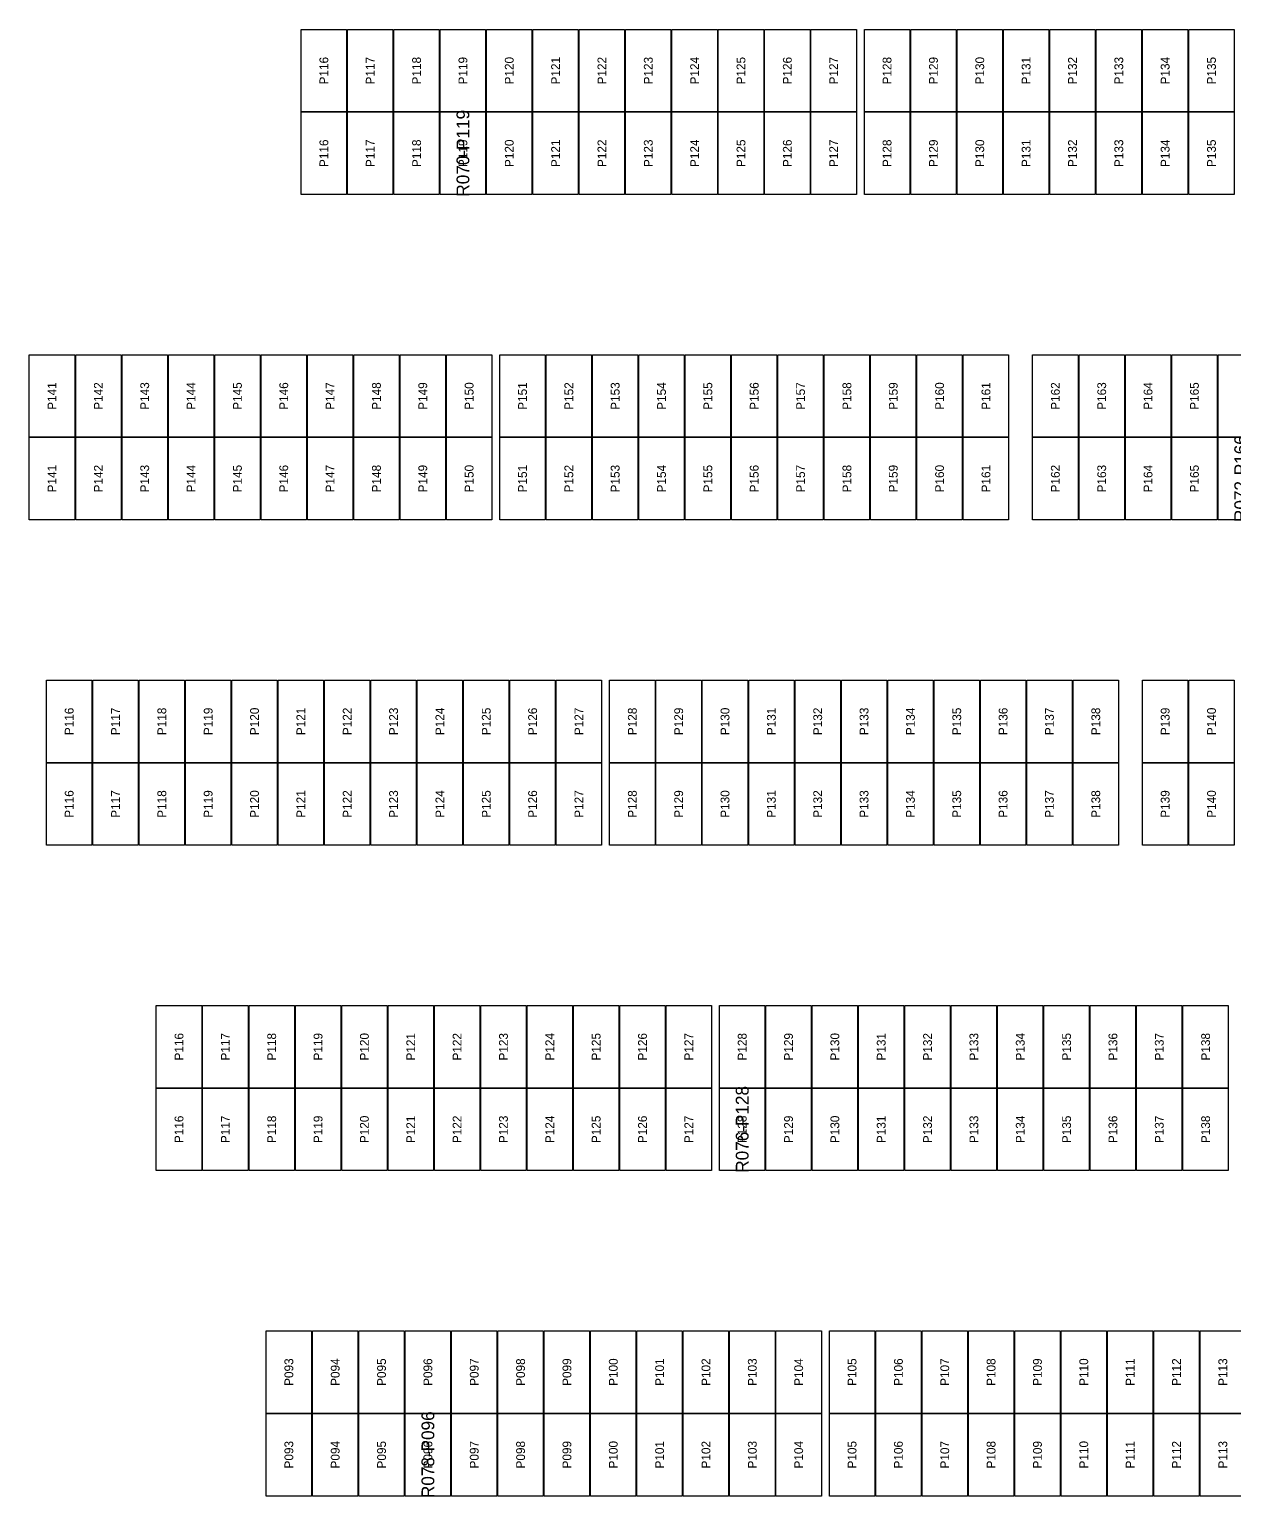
# Model space of a CAD drawing. Extents: x 296295 to 296770, y 651564 to 652121.
# Drawn here: x 296699.73 to 296729.85, y 651807.88 to 651844.53 of the extents above; entities that cross this region are included whole.
import ezdxf
from ezdxf.enums import TextEntityAlignment as Align

# ---------------------------------------------------------------- set-up
doc = ezdxf.new("R2010")
doc.units = 0

msp = doc.modelspace()

# ---------------------------------------------------------------- linework, layer by layer
at = {"layer": 'DEFECTIVE_PANELS'}
for points in [[(296709.999, 651842.464), (296711.133, 651842.464), (296711.133, 651840.401), (296709.999, 651840.401)], [(296729.434, 651834.338), (296730.568, 651834.338), (296730.568, 651832.275), (296729.434, 651832.275)], [(296716.977, 651818.086), (296718.111, 651818.086), (296718.111, 651816.023), (296716.977, 651816.023)], [(296709.124, 651809.96), (296710.258, 651809.96), (296710.258, 651807.897), (296709.124, 651807.897)]]:
    msp.add_lwpolyline(points, close=True, dxfattribs=at)
at = {"layer": 'PANELS_MASTER'}
for points in [[(296706.525, 651844.527), (296707.659, 651844.527), (296707.659, 651842.464), (296706.525, 651842.464)], [(296707.683, 651844.527), (296708.817, 651844.527), (296708.817, 651842.464), (296707.683, 651842.464)], [(296708.841, 651844.527), (296709.975, 651844.527), (296709.975, 651842.464), (296708.841, 651842.464)], [(296709.999, 651844.527), (296711.133, 651844.527), (296711.133, 651842.464), (296709.999, 651842.464)], [(296711.157, 651844.527), (296712.291, 651844.527), (296712.291, 651842.464), (296711.157, 651842.464)], [(296712.315, 651844.527), (296713.449, 651844.527), (296713.449, 651842.464), (296712.315, 651842.464)], [(296713.473, 651844.527), (296714.607, 651844.527), (296714.607, 651842.464), (296713.473, 651842.464)], [(296714.631, 651844.527), (296715.765, 651844.527), (296715.765, 651842.464), (296714.631, 651842.464)], [(296715.789, 651844.527), (296716.923, 651844.527), (296716.923, 651842.464), (296715.789, 651842.464)], [(296716.947, 651844.527), (296718.081, 651844.527), (296718.081, 651842.464), (296716.947, 651842.464)], [(296718.105, 651844.527), (296719.239, 651844.527), (296719.239, 651842.464), (296718.105, 651842.464)], [(296719.263, 651844.527), (296720.397, 651844.527), (296720.397, 651842.464), (296719.263, 651842.464)], [(296720.597, 651844.527), (296721.731, 651844.527), (296721.731, 651842.464), (296720.597, 651842.464)], [(296721.755, 651844.527), (296722.889, 651844.527), (296722.889, 651842.464), (296721.755, 651842.464)], [(296722.913, 651844.527), (296724.047, 651844.527), (296724.047, 651842.464), (296722.913, 651842.464)], [(296724.071, 651844.527), (296725.205, 651844.527), (296725.205, 651842.464), (296724.071, 651842.464)], [(296725.229, 651844.527), (296726.363, 651844.527), (296726.363, 651842.464), (296725.229, 651842.464)], [(296726.387, 651844.527), (296727.521, 651844.527), (296727.521, 651842.464), (296726.387, 651842.464)], [(296727.545, 651844.527), (296728.679, 651844.527), (296728.679, 651842.464), (296727.545, 651842.464)], [(296728.703, 651844.527), (296729.837, 651844.527), (296729.837, 651842.464), (296728.703, 651842.464)], [(296706.525, 651842.464), (296707.659, 651842.464), (296707.659, 651840.401), (296706.525, 651840.401)], [(296707.683, 651842.464), (296708.817, 651842.464), (296708.817, 651840.401), (296707.683, 651840.401)], [(296708.841, 651842.464), (296709.975, 651842.464), (296709.975, 651840.401), (296708.841, 651840.401)], [(296711.157, 651842.464), (296712.291, 651842.464), (296712.291, 651840.401), (296711.157, 651840.401)], [(296712.315, 651842.464), (296713.449, 651842.464), (296713.449, 651840.401), (296712.315, 651840.401)], [(296713.473, 651842.464), (296714.607, 651842.464), (296714.607, 651840.401), (296713.473, 651840.401)], [(296714.631, 651842.464), (296715.765, 651842.464), (296715.765, 651840.401), (296714.631, 651840.401)], [(296715.789, 651842.464), (296716.923, 651842.464), (296716.923, 651840.401), (296715.789, 651840.401)], [(296716.947, 651842.464), (296718.081, 651842.464), (296718.081, 651840.401), (296716.947, 651840.401)], [(296718.105, 651842.464), (296719.239, 651842.464), (296719.239, 651840.401), (296718.105, 651840.401)], [(296719.263, 651842.464), (296720.397, 651842.464), (296720.397, 651840.401), (296719.263, 651840.401)], [(296720.597, 651842.464), (296721.731, 651842.464), (296721.731, 651840.401), (296720.597, 651840.401)], [(296721.755, 651842.464), (296722.889, 651842.464), (296722.889, 651840.401), (296721.755, 651840.401)], [(296722.913, 651842.464), (296724.047, 651842.464), (296724.047, 651840.401), (296722.913, 651840.401)], [(296724.071, 651842.464), (296725.205, 651842.464), (296725.205, 651840.401), (296724.071, 651840.401)], [(296725.229, 651842.464), (296726.363, 651842.464), (296726.363, 651840.401), (296725.229, 651840.401)], [(296726.387, 651842.464), (296727.521, 651842.464), (296727.521, 651840.401), (296726.387, 651840.401)], [(296727.545, 651842.464), (296728.679, 651842.464), (296728.679, 651840.401), (296727.545, 651840.401)], [(296728.703, 651842.464), (296729.837, 651842.464), (296729.837, 651840.401), (296728.703, 651840.401)], [(296699.732, 651836.401), (296700.866, 651836.401), (296700.866, 651834.338), (296699.732, 651834.338)], [(296700.89, 651836.401), (296702.024, 651836.401), (296702.024, 651834.338), (296700.89, 651834.338)], [(296702.048, 651836.401), (296703.182, 651836.401), (296703.182, 651834.338), (296702.048, 651834.338)], [(296703.206, 651836.401), (296704.34, 651836.401), (296704.34, 651834.338), (296703.206, 651834.338)], [(296704.364, 651836.401), (296705.498, 651836.401), (296705.498, 651834.338), (296704.364, 651834.338)], [(296705.522, 651836.401), (296706.656, 651836.401), (296706.656, 651834.338), (296705.522, 651834.338)], [(296706.68, 651836.401), (296707.814, 651836.401), (296707.814, 651834.338), (296706.68, 651834.338)], [(296707.838, 651836.401), (296708.972, 651836.401), (296708.972, 651834.338), (296707.838, 651834.338)], [(296708.996, 651836.401), (296710.13, 651836.401), (296710.13, 651834.338), (296708.996, 651834.338)], [(296710.154, 651836.401), (296711.288, 651836.401), (296711.288, 651834.338), (296710.154, 651834.338)], [(296711.488, 651836.401), (296712.622, 651836.401), (296712.622, 651834.338), (296711.488, 651834.338)], [(296712.646, 651836.401), (296713.78, 651836.401), (296713.78, 651834.338), (296712.646, 651834.338)], [(296713.804, 651836.401), (296714.938, 651836.401), (296714.938, 651834.338), (296713.804, 651834.338)], [(296714.962, 651836.401), (296716.096, 651836.401), (296716.096, 651834.338), (296714.962, 651834.338)], [(296716.12, 651836.401), (296717.254, 651836.401), (296717.254, 651834.338), (296716.12, 651834.338)], [(296717.278, 651836.401), (296718.412, 651836.401), (296718.412, 651834.338), (296717.278, 651834.338)], [(296718.436, 651836.401), (296719.57, 651836.401), (296719.57, 651834.338), (296718.436, 651834.338)], [(296719.594, 651836.401), (296720.728, 651836.401), (296720.728, 651834.338), (296719.594, 651834.338)], [(296720.752, 651836.401), (296721.886, 651836.401), (296721.886, 651834.338), (296720.752, 651834.338)], [(296721.91, 651836.401), (296723.044, 651836.401), (296723.044, 651834.338), (296721.91, 651834.338)], [(296723.068, 651836.401), (296724.202, 651836.401), (296724.202, 651834.338), (296723.068, 651834.338)], [(296724.802, 651836.401), (296725.936, 651836.401), (296725.936, 651834.338), (296724.802, 651834.338)], [(296725.96, 651836.401), (296727.094, 651836.401), (296727.094, 651834.338), (296725.96, 651834.338)], [(296727.118, 651836.401), (296728.252, 651836.401), (296728.252, 651834.338), (296727.118, 651834.338)], [(296728.276, 651836.401), (296729.41, 651836.401), (296729.41, 651834.338), (296728.276, 651834.338)], [(296729.434, 651836.401), (296730.568, 651836.401), (296730.568, 651834.338), (296729.434, 651834.338)], [(296699.732, 651834.338), (296700.866, 651834.338), (296700.866, 651832.275), (296699.732, 651832.275)], [(296700.89, 651834.338), (296702.024, 651834.338), (296702.024, 651832.275), (296700.89, 651832.275)], [(296702.048, 651834.338), (296703.182, 651834.338), (296703.182, 651832.275), (296702.048, 651832.275)], [(296703.206, 651834.338), (296704.34, 651834.338), (296704.34, 651832.275), (296703.206, 651832.275)], [(296704.364, 651834.338), (296705.498, 651834.338), (296705.498, 651832.275), (296704.364, 651832.275)], [(296705.522, 651834.338), (296706.656, 651834.338), (296706.656, 651832.275), (296705.522, 651832.275)], [(296706.68, 651834.338), (296707.814, 651834.338), (296707.814, 651832.275), (296706.68, 651832.275)], [(296707.838, 651834.338), (296708.972, 651834.338), (296708.972, 651832.275), (296707.838, 651832.275)], [(296708.996, 651834.338), (296710.13, 651834.338), (296710.13, 651832.275), (296708.996, 651832.275)], [(296710.154, 651834.338), (296711.288, 651834.338), (296711.288, 651832.275), (296710.154, 651832.275)], [(296711.488, 651834.338), (296712.622, 651834.338), (296712.622, 651832.275), (296711.488, 651832.275)], [(296712.646, 651834.338), (296713.78, 651834.338), (296713.78, 651832.275), (296712.646, 651832.275)], [(296713.804, 651834.338), (296714.938, 651834.338), (296714.938, 651832.275), (296713.804, 651832.275)], [(296714.962, 651834.338), (296716.096, 651834.338), (296716.096, 651832.275), (296714.962, 651832.275)], [(296716.12, 651834.338), (296717.254, 651834.338), (296717.254, 651832.275), (296716.12, 651832.275)], [(296717.278, 651834.338), (296718.412, 651834.338), (296718.412, 651832.275), (296717.278, 651832.275)], [(296718.436, 651834.338), (296719.57, 651834.338), (296719.57, 651832.275), (296718.436, 651832.275)], [(296719.594, 651834.338), (296720.728, 651834.338), (296720.728, 651832.275), (296719.594, 651832.275)], [(296720.752, 651834.338), (296721.886, 651834.338), (296721.886, 651832.275), (296720.752, 651832.275)], [(296721.91, 651834.338), (296723.044, 651834.338), (296723.044, 651832.275), (296721.91, 651832.275)], [(296723.068, 651834.338), (296724.202, 651834.338), (296724.202, 651832.275), (296723.068, 651832.275)], [(296724.802, 651834.338), (296725.936, 651834.338), (296725.936, 651832.275), (296724.802, 651832.275)], [(296725.96, 651834.338), (296727.094, 651834.338), (296727.094, 651832.275), (296725.96, 651832.275)], [(296727.118, 651834.338), (296728.252, 651834.338), (296728.252, 651832.275), (296727.118, 651832.275)], [(296728.276, 651834.338), (296729.41, 651834.338), (296729.41, 651832.275), (296728.276, 651832.275)], [(296700.16, 651828.275), (296701.294, 651828.275), (296701.294, 651826.212), (296700.16, 651826.212)], [(296701.318, 651828.275), (296702.452, 651828.275), (296702.452, 651826.212), (296701.318, 651826.212)], [(296702.476, 651828.275), (296703.61, 651828.275), (296703.61, 651826.212), (296702.476, 651826.212)], [(296703.634, 651828.275), (296704.768, 651828.275), (296704.768, 651826.212), (296703.634, 651826.212)], [(296704.792, 651828.275), (296705.926, 651828.275), (296705.926, 651826.212), (296704.792, 651826.212)], [(296705.95, 651828.275), (296707.084, 651828.275), (296707.084, 651826.212), (296705.95, 651826.212)], [(296707.108, 651828.275), (296708.242, 651828.275), (296708.242, 651826.212), (296707.108, 651826.212)], [(296708.266, 651828.275), (296709.4, 651828.275), (296709.4, 651826.212), (296708.266, 651826.212)], [(296709.424, 651828.275), (296710.558, 651828.275), (296710.558, 651826.212), (296709.424, 651826.212)], [(296710.582, 651828.275), (296711.716, 651828.275), (296711.716, 651826.212), (296710.582, 651826.212)], [(296711.74, 651828.275), (296712.874, 651828.275), (296712.874, 651826.212), (296711.74, 651826.212)], [(296712.898, 651828.275), (296714.032, 651828.275), (296714.032, 651826.212), (296712.898, 651826.212)], [(296714.232, 651828.275), (296715.366, 651828.275), (296715.366, 651826.212), (296714.232, 651826.212)], [(296715.39, 651828.275), (296716.524, 651828.275), (296716.524, 651826.212), (296715.39, 651826.212)], [(296716.548, 651828.275), (296717.682, 651828.275), (296717.682, 651826.212), (296716.548, 651826.212)], [(296717.706, 651828.275), (296718.84, 651828.275), (296718.84, 651826.212), (296717.706, 651826.212)], [(296718.864, 651828.275), (296719.998, 651828.275), (296719.998, 651826.212), (296718.864, 651826.212)], [(296720.022, 651828.275), (296721.156, 651828.275), (296721.156, 651826.212), (296720.022, 651826.212)], [(296721.18, 651828.275), (296722.314, 651828.275), (296722.314, 651826.212), (296721.18, 651826.212)], [(296722.338, 651828.275), (296723.472, 651828.275), (296723.472, 651826.212), (296722.338, 651826.212)], [(296723.496, 651828.275), (296724.63, 651828.275), (296724.63, 651826.212), (296723.496, 651826.212)], [(296724.654, 651828.275), (296725.788, 651828.275), (296725.788, 651826.212), (296724.654, 651826.212)], [(296725.812, 651828.275), (296726.946, 651828.275), (296726.946, 651826.212), (296725.812, 651826.212)], [(296727.546, 651828.275), (296728.68, 651828.275), (296728.68, 651826.212), (296727.546, 651826.212)], [(296728.704, 651828.275), (296729.838, 651828.275), (296729.838, 651826.212), (296728.704, 651826.212)], [(296700.16, 651826.212), (296701.294, 651826.212), (296701.294, 651824.149), (296700.16, 651824.149)], [(296701.318, 651826.212), (296702.452, 651826.212), (296702.452, 651824.149), (296701.318, 651824.149)], [(296702.476, 651826.212), (296703.61, 651826.212), (296703.61, 651824.149), (296702.476, 651824.149)], [(296703.634, 651826.212), (296704.768, 651826.212), (296704.768, 651824.149), (296703.634, 651824.149)], [(296704.792, 651826.212), (296705.926, 651826.212), (296705.926, 651824.149), (296704.792, 651824.149)], [(296705.95, 651826.212), (296707.084, 651826.212), (296707.084, 651824.149), (296705.95, 651824.149)], [(296707.108, 651826.212), (296708.242, 651826.212), (296708.242, 651824.149), (296707.108, 651824.149)], [(296708.266, 651826.212), (296709.4, 651826.212), (296709.4, 651824.149), (296708.266, 651824.149)], [(296709.424, 651826.212), (296710.558, 651826.212), (296710.558, 651824.149), (296709.424, 651824.149)], [(296710.582, 651826.212), (296711.716, 651826.212), (296711.716, 651824.149), (296710.582, 651824.149)], [(296711.74, 651826.212), (296712.874, 651826.212), (296712.874, 651824.149), (296711.74, 651824.149)], [(296712.898, 651826.212), (296714.032, 651826.212), (296714.032, 651824.149), (296712.898, 651824.149)], [(296714.232, 651826.212), (296715.366, 651826.212), (296715.366, 651824.149), (296714.232, 651824.149)], [(296715.39, 651826.212), (296716.524, 651826.212), (296716.524, 651824.149), (296715.39, 651824.149)], [(296716.548, 651826.212), (296717.682, 651826.212), (296717.682, 651824.149), (296716.548, 651824.149)], [(296717.706, 651826.212), (296718.84, 651826.212), (296718.84, 651824.149), (296717.706, 651824.149)], [(296718.864, 651826.212), (296719.998, 651826.212), (296719.998, 651824.149), (296718.864, 651824.149)], [(296720.022, 651826.212), (296721.156, 651826.212), (296721.156, 651824.149), (296720.022, 651824.149)], [(296721.18, 651826.212), (296722.314, 651826.212), (296722.314, 651824.149), (296721.18, 651824.149)], [(296722.338, 651826.212), (296723.472, 651826.212), (296723.472, 651824.149), (296722.338, 651824.149)], [(296723.496, 651826.212), (296724.63, 651826.212), (296724.63, 651824.149), (296723.496, 651824.149)], [(296724.654, 651826.212), (296725.788, 651826.212), (296725.788, 651824.149), (296724.654, 651824.149)], [(296725.812, 651826.212), (296726.946, 651826.212), (296726.946, 651824.149), (296725.812, 651824.149)], [(296727.546, 651826.212), (296728.68, 651826.212), (296728.68, 651824.149), (296727.546, 651824.149)], [(296728.704, 651826.212), (296729.838, 651826.212), (296729.838, 651824.149), (296728.704, 651824.149)], [(296702.905, 651820.149), (296704.039, 651820.149), (296704.039, 651818.086), (296702.905, 651818.086)], [(296704.063, 651820.149), (296705.197, 651820.149), (296705.197, 651818.086), (296704.063, 651818.086)], [(296705.221, 651820.149), (296706.355, 651820.149), (296706.355, 651818.086), (296705.221, 651818.086)], [(296706.379, 651820.149), (296707.513, 651820.149), (296707.513, 651818.086), (296706.379, 651818.086)], [(296707.537, 651820.149), (296708.671, 651820.149), (296708.671, 651818.086), (296707.537, 651818.086)], [(296708.695, 651820.149), (296709.829, 651820.149), (296709.829, 651818.086), (296708.695, 651818.086)], [(296709.853, 651820.149), (296710.987, 651820.149), (296710.987, 651818.086), (296709.853, 651818.086)], [(296711.011, 651820.149), (296712.145, 651820.149), (296712.145, 651818.086), (296711.011, 651818.086)], [(296712.169, 651820.149), (296713.303, 651820.149), (296713.303, 651818.086), (296712.169, 651818.086)], [(296713.327, 651820.149), (296714.461, 651820.149), (296714.461, 651818.086), (296713.327, 651818.086)], [(296714.485, 651820.149), (296715.619, 651820.149), (296715.619, 651818.086), (296714.485, 651818.086)], [(296715.643, 651820.149), (296716.777, 651820.149), (296716.777, 651818.086), (296715.643, 651818.086)], [(296716.977, 651820.149), (296718.111, 651820.149), (296718.111, 651818.086), (296716.977, 651818.086)], [(296718.135, 651820.149), (296719.269, 651820.149), (296719.269, 651818.086), (296718.135, 651818.086)], [(296719.293, 651820.149), (296720.427, 651820.149), (296720.427, 651818.086), (296719.293, 651818.086)], [(296720.451, 651820.149), (296721.585, 651820.149), (296721.585, 651818.086), (296720.451, 651818.086)], [(296721.609, 651820.149), (296722.743, 651820.149), (296722.743, 651818.086), (296721.609, 651818.086)], [(296722.767, 651820.149), (296723.901, 651820.149), (296723.901, 651818.086), (296722.767, 651818.086)], [(296723.925, 651820.149), (296725.059, 651820.149), (296725.059, 651818.086), (296723.925, 651818.086)], [(296725.083, 651820.149), (296726.217, 651820.149), (296726.217, 651818.086), (296725.083, 651818.086)], [(296726.241, 651820.149), (296727.375, 651820.149), (296727.375, 651818.086), (296726.241, 651818.086)], [(296727.399, 651820.149), (296728.533, 651820.149), (296728.533, 651818.086), (296727.399, 651818.086)], [(296728.557, 651820.149), (296729.691, 651820.149), (296729.691, 651818.086), (296728.557, 651818.086)], [(296702.905, 651818.086), (296704.039, 651818.086), (296704.039, 651816.023), (296702.905, 651816.023)], [(296704.063, 651818.086), (296705.197, 651818.086), (296705.197, 651816.023), (296704.063, 651816.023)], [(296705.221, 651818.086), (296706.355, 651818.086), (296706.355, 651816.023), (296705.221, 651816.023)], [(296706.379, 651818.086), (296707.513, 651818.086), (296707.513, 651816.023), (296706.379, 651816.023)], [(296707.537, 651818.086), (296708.671, 651818.086), (296708.671, 651816.023), (296707.537, 651816.023)], [(296708.695, 651818.086), (296709.829, 651818.086), (296709.829, 651816.023), (296708.695, 651816.023)], [(296709.853, 651818.086), (296710.987, 651818.086), (296710.987, 651816.023), (296709.853, 651816.023)], [(296711.011, 651818.086), (296712.145, 651818.086), (296712.145, 651816.023), (296711.011, 651816.023)], [(296712.169, 651818.086), (296713.303, 651818.086), (296713.303, 651816.023), (296712.169, 651816.023)], [(296713.327, 651818.086), (296714.461, 651818.086), (296714.461, 651816.023), (296713.327, 651816.023)], [(296714.485, 651818.086), (296715.619, 651818.086), (296715.619, 651816.023), (296714.485, 651816.023)], [(296715.643, 651818.086), (296716.777, 651818.086), (296716.777, 651816.023), (296715.643, 651816.023)], [(296718.135, 651818.086), (296719.269, 651818.086), (296719.269, 651816.023), (296718.135, 651816.023)], [(296719.293, 651818.086), (296720.427, 651818.086), (296720.427, 651816.023), (296719.293, 651816.023)], [(296720.451, 651818.086), (296721.585, 651818.086), (296721.585, 651816.023), (296720.451, 651816.023)], [(296721.609, 651818.086), (296722.743, 651818.086), (296722.743, 651816.023), (296721.609, 651816.023)], [(296722.767, 651818.086), (296723.901, 651818.086), (296723.901, 651816.023), (296722.767, 651816.023)], [(296723.925, 651818.086), (296725.059, 651818.086), (296725.059, 651816.023), (296723.925, 651816.023)], [(296725.083, 651818.086), (296726.217, 651818.086), (296726.217, 651816.023), (296725.083, 651816.023)], [(296726.241, 651818.086), (296727.375, 651818.086), (296727.375, 651816.023), (296726.241, 651816.023)], [(296727.399, 651818.086), (296728.533, 651818.086), (296728.533, 651816.023), (296727.399, 651816.023)], [(296728.557, 651818.086), (296729.691, 651818.086), (296729.691, 651816.023), (296728.557, 651816.023)], [(296705.65, 651812.023), (296706.784, 651812.023), (296706.784, 651809.96), (296705.65, 651809.96)], [(296706.808, 651812.023), (296707.942, 651812.023), (296707.942, 651809.96), (296706.808, 651809.96)], [(296707.966, 651812.023), (296709.1, 651812.023), (296709.1, 651809.96), (296707.966, 651809.96)], [(296709.124, 651812.023), (296710.258, 651812.023), (296710.258, 651809.96), (296709.124, 651809.96)], [(296710.282, 651812.023), (296711.416, 651812.023), (296711.416, 651809.96), (296710.282, 651809.96)], [(296711.44, 651812.023), (296712.574, 651812.023), (296712.574, 651809.96), (296711.44, 651809.96)], [(296712.598, 651812.023), (296713.732, 651812.023), (296713.732, 651809.96), (296712.598, 651809.96)], [(296713.756, 651812.023), (296714.89, 651812.023), (296714.89, 651809.96), (296713.756, 651809.96)], [(296714.914, 651812.023), (296716.048, 651812.023), (296716.048, 651809.96), (296714.914, 651809.96)], [(296716.072, 651812.023), (296717.206, 651812.023), (296717.206, 651809.96), (296716.072, 651809.96)], [(296717.23, 651812.023), (296718.364, 651812.023), (296718.364, 651809.96), (296717.23, 651809.96)], [(296718.388, 651812.023), (296719.522, 651812.023), (296719.522, 651809.96), (296718.388, 651809.96)], [(296719.722, 651812.023), (296720.856, 651812.023), (296720.856, 651809.96), (296719.722, 651809.96)], [(296720.88, 651812.023), (296722.014, 651812.023), (296722.014, 651809.96), (296720.88, 651809.96)], [(296722.038, 651812.023), (296723.172, 651812.023), (296723.172, 651809.96), (296722.038, 651809.96)], [(296723.196, 651812.023), (296724.33, 651812.023), (296724.33, 651809.96), (296723.196, 651809.96)], [(296724.354, 651812.023), (296725.488, 651812.023), (296725.488, 651809.96), (296724.354, 651809.96)], [(296725.512, 651812.023), (296726.646, 651812.023), (296726.646, 651809.96), (296725.512, 651809.96)], [(296726.67, 651812.023), (296727.804, 651812.023), (296727.804, 651809.96), (296726.67, 651809.96)], [(296727.828, 651812.023), (296728.962, 651812.023), (296728.962, 651809.96), (296727.828, 651809.96)], [(296728.986, 651812.023), (296730.12, 651812.023), (296730.12, 651809.96), (296728.986, 651809.96)], [(296705.65, 651809.96), (296706.784, 651809.96), (296706.784, 651807.897), (296705.65, 651807.897)], [(296706.808, 651809.96), (296707.942, 651809.96), (296707.942, 651807.897), (296706.808, 651807.897)], [(296707.966, 651809.96), (296709.1, 651809.96), (296709.1, 651807.897), (296707.966, 651807.897)], [(296710.282, 651809.96), (296711.416, 651809.96), (296711.416, 651807.897), (296710.282, 651807.897)], [(296711.44, 651809.96), (296712.574, 651809.96), (296712.574, 651807.897), (296711.44, 651807.897)], [(296712.598, 651809.96), (296713.732, 651809.96), (296713.732, 651807.897), (296712.598, 651807.897)], [(296713.756, 651809.96), (296714.89, 651809.96), (296714.89, 651807.897), (296713.756, 651807.897)], [(296714.914, 651809.96), (296716.048, 651809.96), (296716.048, 651807.897), (296714.914, 651807.897)], [(296716.072, 651809.96), (296717.206, 651809.96), (296717.206, 651807.897), (296716.072, 651807.897)], [(296717.23, 651809.96), (296718.364, 651809.96), (296718.364, 651807.897), (296717.23, 651807.897)], [(296718.388, 651809.96), (296719.522, 651809.96), (296719.522, 651807.897), (296718.388, 651807.897)], [(296719.722, 651809.96), (296720.856, 651809.96), (296720.856, 651807.897), (296719.722, 651807.897)], [(296720.88, 651809.96), (296722.014, 651809.96), (296722.014, 651807.897), (296720.88, 651807.897)], [(296722.038, 651809.96), (296723.172, 651809.96), (296723.172, 651807.897), (296722.038, 651807.897)], [(296723.196, 651809.96), (296724.33, 651809.96), (296724.33, 651807.897), (296723.196, 651807.897)], [(296724.354, 651809.96), (296725.488, 651809.96), (296725.488, 651807.897), (296724.354, 651807.897)], [(296725.512, 651809.96), (296726.646, 651809.96), (296726.646, 651807.897), (296725.512, 651807.897)], [(296726.67, 651809.96), (296727.804, 651809.96), (296727.804, 651807.897), (296726.67, 651807.897)], [(296727.828, 651809.96), (296728.962, 651809.96), (296728.962, 651807.897), (296727.828, 651807.897)], [(296728.986, 651809.96), (296730.12, 651809.96), (296730.12, 651807.897), (296728.986, 651807.897)]]:
    msp.add_lwpolyline(points, close=True, dxfattribs=at)

# ---------------------------------------------------------------- texts
at = {"layer": 'DEFECT_LABELS'}
for s, p in [('R070-P119', (296710.566, 651841.432)), ('R072-P166', (296730.001, 651833.306)), ('R076-P128', (296717.544, 651817.054)), ('R078-P096', (296709.691, 651808.928))]:
    msp.add_text(s, height=0.32, rotation=90, dxfattribs=at).set_placement(p, align=Align.MIDDLE_CENTER)
at = {"layer": 'PANEL_POSITION'}
for s, p in [('P116', (296707.092, 651843.495)), ('P117', (296708.25, 651843.495)), ('P118', (296709.408, 651843.495)), ('P119', (296710.566, 651843.495)), ('P120', (296711.724, 651843.495)), ('P121', (296712.882, 651843.495)), ('P122', (296714.04, 651843.495)), ('P123', (296715.198, 651843.495)), ('P124', (296716.356, 651843.495)), ('P125', (296717.514, 651843.495)), ('P126', (296718.672, 651843.495)), ('P127', (296719.83, 651843.495)), ('P128', (296721.164, 651843.495)), ('P129', (296722.322, 651843.495)), ('P130', (296723.48, 651843.495)), ('P131', (296724.638, 651843.495)), ('P132', (296725.796, 651843.495)), ('P133', (296726.954, 651843.495)), ('P134', (296728.112, 651843.495)), ('P135', (296729.27, 651843.495)), ('P116', (296707.092, 651841.432)), ('P117', (296708.25, 651841.432)), ('P118', (296709.408, 651841.432)), ('P119', (296710.566, 651841.432)), ('P120', (296711.724, 651841.432)), ('P121', (296712.882, 651841.432)), ('P122', (296714.04, 651841.432)), ('P123', (296715.198, 651841.432)), ('P124', (296716.356, 651841.432)), ('P125', (296717.514, 651841.432)), ('P126', (296718.672, 651841.432)), ('P127', (296719.83, 651841.432)), ('P128', (296721.164, 651841.432)), ('P129', (296722.322, 651841.432)), ('P130', (296723.48, 651841.432)), ('P131', (296724.638, 651841.432)), ('P132', (296725.796, 651841.432)), ('P133', (296726.954, 651841.432)), ('P134', (296728.112, 651841.432)), ('P135', (296729.27, 651841.432)), ('P141', (296700.299, 651835.369)), ('P142', (296701.457, 651835.369)), ('P143', (296702.615, 651835.369)), ('P144', (296703.773, 651835.369)), ('P145', (296704.931, 651835.369)), ('P146', (296706.089, 651835.369)), ('P147', (296707.247, 651835.369)), ('P148', (296708.405, 651835.369)), ('P149', (296709.563, 651835.369)), ('P150', (296710.721, 651835.369)), ('P151', (296712.055, 651835.369)), ('P152', (296713.213, 651835.369)), ('P153', (296714.371, 651835.369)), ('P154', (296715.529, 651835.369)), ('P155', (296716.687, 651835.369)), ('P156', (296717.845, 651835.369)), ('P157', (296719.003, 651835.369)), ('P158', (296720.161, 651835.369)), ('P159', (296721.319, 651835.369)), ('P160', (296722.477, 651835.369)), ('P161', (296723.635, 651835.369)), ('P162', (296725.369, 651835.369)), ('P163', (296726.527, 651835.369)), ('P164', (296727.685, 651835.369)), ('P165', (296728.843, 651835.369)), ('P141', (296700.299, 651833.306)), ('P142', (296701.457, 651833.306)), ('P143', (296702.615, 651833.306)), ('P144', (296703.773, 651833.306)), ('P145', (296704.931, 651833.306)), ('P146', (296706.089, 651833.306)), ('P147', (296707.247, 651833.306)), ('P148', (296708.405, 651833.306)), ('P149', (296709.563, 651833.306)), ('P150', (296710.721, 651833.306)), ('P151', (296712.055, 651833.306)), ('P152', (296713.213, 651833.306)), ('P153', (296714.371, 651833.306)), ('P154', (296715.529, 651833.306)), ('P155', (296716.687, 651833.306)), ('P156', (296717.845, 651833.306)), ('P157', (296719.003, 651833.306)), ('P158', (296720.161, 651833.306)), ('P159', (296721.319, 651833.306)), ('P160', (296722.477, 651833.306)), ('P161', (296723.635, 651833.306)), ('P162', (296725.369, 651833.306)), ('P163', (296726.527, 651833.306)), ('P164', (296727.685, 651833.306)), ('P165', (296728.843, 651833.306)), ('P116', (296700.727, 651827.243)), ('P117', (296701.885, 651827.243)), ('P118', (296703.043, 651827.243)), ('P119', (296704.201, 651827.243)), ('P120', (296705.359, 651827.243)), ('P121', (296706.517, 651827.243)), ('P122', (296707.675, 651827.243)), ('P123', (296708.833, 651827.243)), ('P124', (296709.991, 651827.243)), ('P125', (296711.149, 651827.243)), ('P126', (296712.307, 651827.243)), ('P127', (296713.465, 651827.243)), ('P128', (296714.799, 651827.243)), ('P129', (296715.957, 651827.243)), ('P130', (296717.115, 651827.243)), ('P131', (296718.273, 651827.243)), ('P132', (296719.431, 651827.243)), ('P133', (296720.589, 651827.243)), ('P134', (296721.747, 651827.243)), ('P135', (296722.905, 651827.243)), ('P136', (296724.063, 651827.243)), ('P137', (296725.221, 651827.243)), ('P138', (296726.379, 651827.243)), ('P139', (296728.113, 651827.243)), ('P140', (296729.271, 651827.243)), ('P116', (296700.727, 651825.18)), ('P117', (296701.885, 651825.18)), ('P118', (296703.043, 651825.18)), ('P119', (296704.201, 651825.18)), ('P120', (296705.359, 651825.18)), ('P121', (296706.517, 651825.18)), ('P122', (296707.675, 651825.18)), ('P123', (296708.833, 651825.18)), ('P124', (296709.991, 651825.18)), ('P125', (296711.149, 651825.18)), ('P126', (296712.307, 651825.18)), ('P127', (296713.465, 651825.18)), ('P128', (296714.799, 651825.18)), ('P129', (296715.957, 651825.18)), ('P130', (296717.115, 651825.18)), ('P131', (296718.273, 651825.18)), ('P132', (296719.431, 651825.18)), ('P133', (296720.589, 651825.18)), ('P134', (296721.747, 651825.18)), ('P135', (296722.905, 651825.18)), ('P136', (296724.063, 651825.18)), ('P137', (296725.221, 651825.18)), ('P138', (296726.379, 651825.18)), ('P139', (296728.113, 651825.18)), ('P140', (296729.271, 651825.18)), ('P116', (296703.472, 651819.117)), ('P117', (296704.63, 651819.117)), ('P118', (296705.788, 651819.117)), ('P119', (296706.946, 651819.117)), ('P120', (296708.104, 651819.117)), ('P121', (296709.262, 651819.117)), ('P122', (296710.42, 651819.117)), ('P123', (296711.578, 651819.117)), ('P124', (296712.736, 651819.117)), ('P125', (296713.894, 651819.117)), ('P126', (296715.052, 651819.117)), ('P127', (296716.21, 651819.117)), ('P128', (296717.544, 651819.117)), ('P129', (296718.702, 651819.117)), ('P130', (296719.86, 651819.117)), ('P131', (296721.018, 651819.117)), ('P132', (296722.176, 651819.117)), ('P133', (296723.334, 651819.117)), ('P134', (296724.492, 651819.117)), ('P135', (296725.65, 651819.117)), ('P136', (296726.808, 651819.117)), ('P137', (296727.966, 651819.117)), ('P138', (296729.124, 651819.117)), ('P116', (296703.472, 651817.054)), ('P117', (296704.63, 651817.054)), ('P118', (296705.788, 651817.054)), ('P119', (296706.946, 651817.054)), ('P120', (296708.104, 651817.054)), ('P121', (296709.262, 651817.054)), ('P122', (296710.42, 651817.054)), ('P123', (296711.578, 651817.054)), ('P124', (296712.736, 651817.054)), ('P125', (296713.894, 651817.054)), ('P126', (296715.052, 651817.054)), ('P127', (296716.21, 651817.054)), ('P128', (296717.544, 651817.054)), ('P129', (296718.702, 651817.054)), ('P130', (296719.86, 651817.054)), ('P131', (296721.018, 651817.054)), ('P132', (296722.176, 651817.054)), ('P133', (296723.334, 651817.054)), ('P134', (296724.492, 651817.054)), ('P135', (296725.65, 651817.054)), ('P136', (296726.808, 651817.054)), ('P137', (296727.966, 651817.054)), ('P138', (296729.124, 651817.054)), ('P093', (296706.217, 651810.991)), ('P094', (296707.375, 651810.991)), ('P095', (296708.533, 651810.991)), ('P096', (296709.691, 651810.991)), ('P097', (296710.849, 651810.991)), ('P098', (296712.007, 651810.991)), ('P099', (296713.165, 651810.991)), ('P100', (296714.323, 651810.991)), ('P101', (296715.481, 651810.991)), ('P102', (296716.639, 651810.991)), ('P103', (296717.797, 651810.991)), ('P104', (296718.955, 651810.991)), ('P105', (296720.289, 651810.991)), ('P106', (296721.447, 651810.991)), ('P107', (296722.605, 651810.991)), ('P108', (296723.763, 651810.991)), ('P109', (296724.921, 651810.991)), ('P110', (296726.079, 651810.991)), ('P111', (296727.237, 651810.991)), ('P112', (296728.395, 651810.991)), ('P113', (296729.553, 651810.991)), ('P093', (296706.217, 651808.928)), ('P094', (296707.375, 651808.928)), ('P095', (296708.533, 651808.928)), ('P096', (296709.691, 651808.928)), ('P097', (296710.849, 651808.928)), ('P098', (296712.007, 651808.928)), ('P099', (296713.165, 651808.928)), ('P100', (296714.323, 651808.928)), ('P101', (296715.481, 651808.928)), ('P102', (296716.639, 651808.928)), ('P103', (296717.797, 651808.928)), ('P104', (296718.955, 651808.928)), ('P105', (296720.289, 651808.928)), ('P106', (296721.447, 651808.928)), ('P107', (296722.605, 651808.928)), ('P108', (296723.763, 651808.928)), ('P109', (296724.921, 651808.928)), ('P110', (296726.079, 651808.928)), ('P111', (296727.237, 651808.928)), ('P112', (296728.395, 651808.928)), ('P113', (296729.553, 651808.928))]:
    msp.add_text(s, height=0.22, rotation=90, dxfattribs=at).set_placement(p, align=Align.MIDDLE_CENTER)

doc.saveas('drawing.dxf')
